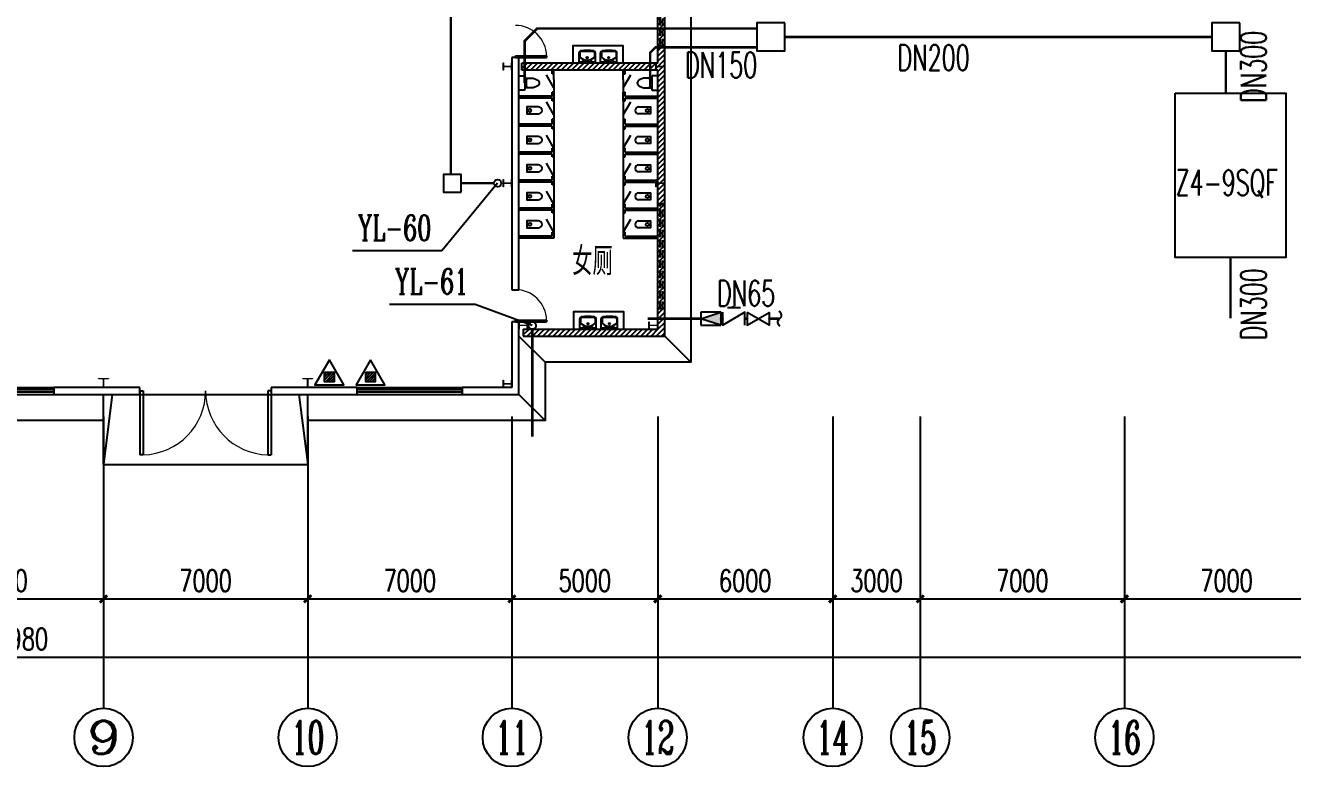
# Model space of a CAD drawing. Extents: x -4407041 to 173436, y -470270 to -29437.
# Drawn here: x -225208 to -181761, y -262444 to -237033 of the extents above; entities that cross this region are included whole.
import ezdxf
from ezdxf.enums import TextEntityAlignment as Align

# ---------------------------------------------------------------- set-up
doc = ezdxf.new("R2010")
doc.units = 0
doc.header["$LTSCALE"] = 1000
doc.header["$MEASUREMENT"] = 0
doc.linetypes.add('CENTER2', pattern=[1.125, 0.75, -0.125, 0.125, -0.125])
doc.linetypes.add('DASH', pattern=[0.35, 0.25, -0.1])
for name, color, linetype in [('AXIS', 3, 'Continuous'), ('AXIS_TEXT', 7, 'Continuous'), ('DIM_雨水', 3, 'Continuous'), ('EQUIP_消防', 7, 'Continuous'), ('EQUIP_给水', 7, 'Continuous'), ('LVTRY', 6, 'Continuous'), ('PIPE-污水', 2, 'DASH'), ('PIPE-给水', 3, 'Continuous'), ('PIPE-雨水', 4, 'CENTER2'), ('PUB_HATCH', 8, 'Continuous'), ('PUB_TEXT', 7, 'Continuous'), ('STAIR', 2, 'Continuous'), ('TEXT_污水', 7, 'Continuous'), ('TWT_TEXT', 7, 'Continuous'), ('VALVE_给水', 7, 'Continuous'), ('VPIPE-雨水', 4, 'Continuous'), ('WALL', 9, 'Continuous'), ('WINDOW', 4, 'Continuous'), ('ZDH', 7, 'Continuous'), ('洁具', 7, 'Continuous')]:
    doc.layers.add(name, color=color, linetype=linetype)
doc.layers.add('STXT_XG_THIN', color=2, linetype='Continuous', lineweight=0)
doc.styles.add('_TCH_AXIS', font='COMPLEX', dxfattribs={"bigfont": 'GBCBIG'})
doc.styles.add('_TCH_DIM', font='SIMPLEX', dxfattribs={"bigfont": 'GBCBIG'})
doc.styles.add('_TCH_DIM_T3', font='SIMPLEX', dxfattribs={"width": 0.705882, "bigfont": 'GBCBIG'})
doc.styles.add('_TWT_PIPEDN', font='SIMPLEX', dxfattribs={"width": 0.8, "height": 3.5, "bigfont": 'HZTXT'})
doc.styles.add('_TWT_SERIAL', font='COMPLEX', dxfattribs={"width": 0.8, "height": 3.5, "bigfont": 'HZTXT'})
doc.styles.add('COMPLEX', font='COMPLEX')
doc.styles.add('hztxt', font='SIMPLEX', dxfattribs={"width": 0.8, "height": 3.5, "bigfont": 'HZTXT'})
doc.dimstyles.new('_TCH_ARCH&&250', dxfattribs={"dimtxt": 743.75, "dimasz": 250, "dimexe": 625, "dimexo": 750, "dimgap": 250, "dimtad": 1, "dimdec": 0, "dimzin": 0, "dimdsep": 46, "dimtxsty": '_TCH_DIM_T3', "dimblk": 'ARCHTICK', "dimcen": 0.09, "dimclrt": 7, "dimazin": 2, "dimtfac": 1, "dimtdec": 0, "dimtix": 1, "dimtmove": 2, "dimatfit": 3, "dimfxl": 0, "dimtolj": 1, "dimtzin": 0, "dimarcsym": 0})
pattern_1 = [(45, (0, 89.76), (-88.388383, 88.388383), [])]

# ---------------------------------------------------------------- blocks, each defined once
blk = doc.blocks.new('_LV1')
for p, q in [((-280, 0), (280, 0)), ((-280, 0), (-280, -361)), ((280, 0), (280, -361)), ((-280, -29), (280, -29)), ((-251, -356), (-251, -214)), ((0, -29), (-90, -29)), ((-90, -29), (90, -29)), ((251, -356), (251, -215))]:
    blk.add_line(p, q)
for centre, radius in [((-139, -69), 15), ((1, -182), 24.9), ((0, -57), 8), ((139, -69), 15)]:
    blk.add_circle(centre, radius)
for centre, radius, start, end in [((-224, -361), 56, 180, 263.481), ((-223, -214), 28, 133.1543, 180), ((-223, -356), 28, 180, 263.4984), ((0, -452), 354, 46.7581, 133.1543), ((0, 1600), 2029, 263.481, 276.519), ((0, 1600), 1997, 263.4984, 276.5122), ((223, -356), 28, 276.5122, 0), ((224, -361), 56, 276.519, 0), ((223, -215), 28, 0, 46.7581)]:
    blk.add_arc(centre, radius, start, end)
blk = doc.blocks.new('_ArchTick')
at = {"color": 0, "linetype": 'ByBlock', "const_width": 0.4}
blk.add_lwpolyline([(-0.5, -0.5), (0.5, 0.5)], dxfattribs=at)
blk = doc.blocks.new('*D211')
at = {"layer": 'AXIS', "color": 0, "lineweight": -2}
for p, q in [((-229528, -251194), (-229528, -257319)), ((-222528, -251194), (-222528, -257319)), ((-229528, -256694), (-222528, -256694))]:
    blk.add_line(p, q, dxfattribs=at)
at = {"layer": 'Defpoints', "color": 0}
for p in [(-229528, -250444), (-222528, -250444), (-222528, -256694)]:
    blk.add_point(p, dxfattribs=at)
at = {"layer": 'AXIS', "color": 0, "lineweight": -2, "xscale": 250, "yscale": 250, "zscale": 250, "rotation": 180}
blk.add_blockref('_ArchTick', (-229528, -256694), dxfattribs=at)
at = {"layer": 'AXIS', "color": 0, "lineweight": -2, "xscale": 250, "yscale": 250, "zscale": 250}
blk.add_blockref('_ArchTick', (-222528, -256694), dxfattribs=at)
at = {"layer": 'AXIS', "color": 7, "insert": (-226028, -256072), "char_height": 743.8, "attachment_point": 5, "style": '_TCH_DIM_T3'}
blk.add_mtext('\\A1;7000', dxfattribs=at)
blk = doc.blocks.new('*D212')
at = {"layer": 'AXIS', "color": 0, "lineweight": -2}
for p, q in [((-222528, -251194), (-222528, -257319)), ((-215528, -251194), (-215528, -257319)), ((-222528, -256694), (-215528, -256694))]:
    blk.add_line(p, q, dxfattribs=at)
at = {"layer": 'Defpoints', "color": 0}
for p in [(-222528, -250444), (-215528, -250444), (-215528, -256694)]:
    blk.add_point(p, dxfattribs=at)
at = {"layer": 'AXIS', "color": 0, "lineweight": -2, "xscale": 250, "yscale": 250, "zscale": 250, "rotation": 180}
blk.add_blockref('_ArchTick', (-222528, -256694), dxfattribs=at)
at = {"layer": 'AXIS', "color": 0, "lineweight": -2, "xscale": 250, "yscale": 250, "zscale": 250}
blk.add_blockref('_ArchTick', (-215528, -256694), dxfattribs=at)
at = {"layer": 'AXIS', "color": 7, "insert": (-219028, -256072), "char_height": 743.8, "attachment_point": 5, "style": '_TCH_DIM_T3'}
blk.add_mtext('\\A1;7000', dxfattribs=at)
blk = doc.blocks.new('*D213')
at = {"layer": 'AXIS', "color": 0, "lineweight": -2}
for p, q in [((-215528, -251194), (-215528, -257319)), ((-208528, -251194), (-208528, -257319)), ((-215528, -256694), (-208528, -256694))]:
    blk.add_line(p, q, dxfattribs=at)
at = {"layer": 'Defpoints', "color": 0}
for p in [(-215528, -250444), (-208528, -250444), (-208528, -256694)]:
    blk.add_point(p, dxfattribs=at)
at = {"layer": 'AXIS', "color": 0, "lineweight": -2, "xscale": 250, "yscale": 250, "zscale": 250, "rotation": 180}
blk.add_blockref('_ArchTick', (-215528, -256694), dxfattribs=at)
at = {"layer": 'AXIS', "color": 0, "lineweight": -2, "xscale": 250, "yscale": 250, "zscale": 250}
blk.add_blockref('_ArchTick', (-208528, -256694), dxfattribs=at)
at = {"layer": 'AXIS', "color": 7, "insert": (-212028, -256072), "char_height": 743.8, "attachment_point": 5, "style": '_TCH_DIM_T3'}
blk.add_mtext('\\A1;7000', dxfattribs=at)
blk = doc.blocks.new('*D214')
at = {"layer": 'AXIS', "color": 0, "lineweight": -2}
for p, q in [((-208528, -251194), (-208528, -257319)), ((-203528, -251194), (-203528, -257319)), ((-208528, -256694), (-203528, -256694))]:
    blk.add_line(p, q, dxfattribs=at)
at = {"layer": 'Defpoints', "color": 0}
for p in [(-208528, -250444), (-203528, -250444), (-203528, -256694)]:
    blk.add_point(p, dxfattribs=at)
at = {"layer": 'AXIS', "color": 0, "lineweight": -2, "xscale": 250, "yscale": 250, "zscale": 250, "rotation": 180}
blk.add_blockref('_ArchTick', (-208528, -256694), dxfattribs=at)
at = {"layer": 'AXIS', "color": 0, "lineweight": -2, "xscale": 250, "yscale": 250, "zscale": 250}
blk.add_blockref('_ArchTick', (-203528, -256694), dxfattribs=at)
at = {"layer": 'AXIS', "color": 7, "insert": (-206028, -256072), "char_height": 743.8, "attachment_point": 5, "style": '_TCH_DIM_T3'}
blk.add_mtext('\\A1;5000', dxfattribs=at)
blk = doc.blocks.new('*D215')
at = {"layer": 'AXIS', "color": 0, "lineweight": -2}
for p, q in [((-203528, -251194), (-203528, -257319)), ((-197528, -251194), (-197528, -257319)), ((-203528, -256694), (-197528, -256694))]:
    blk.add_line(p, q, dxfattribs=at)
at = {"layer": 'Defpoints', "color": 0}
for p in [(-203528, -250444), (-197528, -250444), (-197528, -256694)]:
    blk.add_point(p, dxfattribs=at)
at = {"layer": 'AXIS', "color": 0, "lineweight": -2, "xscale": 250, "yscale": 250, "zscale": 250, "rotation": 180}
blk.add_blockref('_ArchTick', (-203528, -256694), dxfattribs=at)
at = {"layer": 'AXIS', "color": 0, "lineweight": -2, "xscale": 250, "yscale": 250, "zscale": 250}
blk.add_blockref('_ArchTick', (-197528, -256694), dxfattribs=at)
at = {"layer": 'AXIS', "color": 7, "insert": (-200528, -256072), "char_height": 743.8, "attachment_point": 5, "style": '_TCH_DIM_T3'}
blk.add_mtext('\\A1;6000', dxfattribs=at)
blk = doc.blocks.new('*D216')
at = {"layer": 'AXIS', "color": 0, "lineweight": -2}
for p, q in [((-197528, -251194), (-197528, -257319)), ((-194528, -251194), (-194528, -257319)), ((-197528, -256694), (-194528, -256694))]:
    blk.add_line(p, q, dxfattribs=at)
at = {"layer": 'Defpoints', "color": 0}
for p in [(-197528, -250444), (-194528, -250444), (-194528, -256694)]:
    blk.add_point(p, dxfattribs=at)
at = {"layer": 'AXIS', "color": 0, "lineweight": -2, "xscale": 250, "yscale": 250, "zscale": 250, "rotation": 180}
blk.add_blockref('_ArchTick', (-197528, -256694), dxfattribs=at)
at = {"layer": 'AXIS', "color": 0, "lineweight": -2, "xscale": 250, "yscale": 250, "zscale": 250}
blk.add_blockref('_ArchTick', (-194528, -256694), dxfattribs=at)
at = {"layer": 'AXIS', "color": 7, "insert": (-196028, -256072), "char_height": 743.8, "attachment_point": 5, "style": '_TCH_DIM_T3'}
blk.add_mtext('\\A1;3000', dxfattribs=at)
blk = doc.blocks.new('*D217')
at = {"layer": 'AXIS', "color": 0, "lineweight": -2}
for p, q in [((-194528, -251194), (-194528, -257319)), ((-187528, -251194), (-187528, -257319)), ((-194528, -256694), (-187528, -256694))]:
    blk.add_line(p, q, dxfattribs=at)
at = {"layer": 'Defpoints', "color": 0}
for p in [(-194528, -250444), (-187528, -250444), (-187528, -256694)]:
    blk.add_point(p, dxfattribs=at)
at = {"layer": 'AXIS', "color": 0, "lineweight": -2, "xscale": 250, "yscale": 250, "zscale": 250, "rotation": 180}
blk.add_blockref('_ArchTick', (-194528, -256694), dxfattribs=at)
at = {"layer": 'AXIS', "color": 0, "lineweight": -2, "xscale": 250, "yscale": 250, "zscale": 250}
blk.add_blockref('_ArchTick', (-187528, -256694), dxfattribs=at)
at = {"layer": 'AXIS', "color": 7, "insert": (-191028, -256072), "char_height": 743.8, "attachment_point": 5, "style": '_TCH_DIM_T3'}
blk.add_mtext('\\A1;7000', dxfattribs=at)
blk = doc.blocks.new('*D218')
at = {"layer": 'AXIS', "color": 0, "lineweight": -2}
for p, q in [((-187528, -251194), (-187528, -257319)), ((-180528, -251194), (-180528, -257319)), ((-187528, -256694), (-180528, -256694))]:
    blk.add_line(p, q, dxfattribs=at)
at = {"layer": 'Defpoints', "color": 0}
for p in [(-187528, -250444), (-180528, -250444), (-180528, -256694)]:
    blk.add_point(p, dxfattribs=at)
at = {"layer": 'AXIS', "color": 0, "lineweight": -2, "xscale": 250, "yscale": 250, "zscale": 250, "rotation": 180}
blk.add_blockref('_ArchTick', (-187528, -256694), dxfattribs=at)
at = {"layer": 'AXIS', "color": 0, "lineweight": -2, "xscale": 250, "yscale": 250, "zscale": 250}
blk.add_blockref('_ArchTick', (-180528, -256694), dxfattribs=at)
at = {"layer": 'AXIS', "color": 7, "insert": (-184028, -256072), "char_height": 743.8, "attachment_point": 5, "style": '_TCH_DIM_T3'}
blk.add_mtext('\\A1;7000', dxfattribs=at)
blk = doc.blocks.new('*D221')
at = {"layer": 'AXIS', "color": 0, "lineweight": -2}
for p, q in [((-278768, -251194), (-278768, -259319)), ((-172788, -251194), (-172788, -259319)), ((-278768, -258694), (-172788, -258694))]:
    blk.add_line(p, q, dxfattribs=at)
at = {"layer": 'Defpoints', "color": 0}
for p in [(-278768, -250444), (-172788, -250444), (-172788, -258694)]:
    blk.add_point(p, dxfattribs=at)
at = {"layer": 'AXIS', "color": 0, "lineweight": -2, "xscale": 250, "yscale": 250, "zscale": 250, "rotation": 180}
blk.add_blockref('_ArchTick', (-278768, -258694), dxfattribs=at)
at = {"layer": 'AXIS', "color": 0, "lineweight": -2, "xscale": 250, "yscale": 250, "zscale": 250}
blk.add_blockref('_ArchTick', (-172788, -258694), dxfattribs=at)
at = {"layer": 'AXIS', "color": 7, "insert": (-225778, -258072), "char_height": 743.8, "attachment_point": 5, "style": '_TCH_DIM_T3'}
blk.add_mtext('\\A1;105980', dxfattribs=at)
blk = doc.blocks.new('$TCHSYS$WIN2D')
for p, q in [((-0.5, 0.5), (0.5, 0.5)), ((-0.5, 0.5), (-0.5, -0.5)), ((0.5, 0.5), (0.5, -0.5)), ((0.5, 0.167), (-0.5, 0.167)), ((0.5, -0.167), (-0.5, -0.167)), ((-0.5, -0.5), (0.5, -0.5))]:
    blk.add_line(p, q)
blk = doc.blocks.new('$DorLib2D$00000002')
for p, q in [((-0.5, 0), (-0.5, 0.4875)), ((-0.475, 0.4875), (-0.5, 0.4875)), ((-0.475, 0), (-0.475, 0.4875)), ((0.475, 0), (0.475, 0.4875)), ((0.475, 0.4875), (0.5, 0.4875)), ((0.5, 0), (0.5, 0.4875)), ((-0.5, 0), (-0.475, 0)), ((0.5, 0), (0.475, 0))]:
    blk.add_line(p, q)
at = {"lineweight": 13}
for centre, start, end in [((-0.4875, 0), 0, 88.53072), ((0.4875, 0), 91.46928, 180)]:
    blk.add_arc(centre, 0.4875, start, end, dxfattribs=at)
blk = doc.blocks.new('_AXISO')
blk.add_circle((0, 0), 0.5)
at = {"layer": 'AXIS_TEXT', "style": 'COMPLEX', "width": 1.041667}
blk.add_attdef('A', text='', height=0.56, dxfattribs=at).set_placement((-0.25, -0.28), (0.25, -0.28), align=Align.FIT)
blk = doc.blocks.new('$DorLib2D$00000001')
for p, q in [((0.45, 0.975), (0.5, 0.975)), ((0.45, 0), (0.45, 0.975)), ((0.5, 0), (0.5, 0.975)), ((0.5, 0), (0.45, 0))]:
    blk.add_line(p, q)
at = {"lineweight": 13}
blk.add_arc((0.475, 0), 0.975, 91.4693, 180, dxfattribs=at)
blk = doc.blocks.new('$plan$00002826')
at = {"layer": '洁具', "color": 7}
blk.add_line((-260, -140), (-260, 140), dxfattribs=at)
at = {"layer": '洁具'}
blk.add_line((-200, 170), (-200, -170), dxfattribs=at)
blk.add_lwpolyline([(-650, 92, 0.537872), (-650, -92, 0.149947), (-430, -170), (-200, -170), (-200, -220, 0.414214), (-170, -250), (-30, -250, 0.414214), (0, -220), (0, 220, 0.414214), (-30, 250), (-170, 250, 0.414214), (-200, 220), (-200, 170), (-430, 170, 0.149947)], format="xyb", close=True, dxfattribs=at)
at = {"layer": '洁具', "color": 7}
for centre, start, end in [((-413, -227), 67.4505, 91.4725), ((-413, 227), 268.6339, 292.5495)]:
    blk.add_arc(centre, 398, start, end, dxfattribs=at)
blk = doc.blocks.new('$VALVE$00000295')
blk.add_lwpolyline([(-125, 72), (-125, -72), (125, 72), (125, -72), (-125, 72)])
for p in [(-125, 0), (125, 0)]:
    blk.add_point(p)
blk = doc.blocks.new('$VALVE$00000315')
blk.add_line((-75, 125), (75, 125))
blk.add_lwpolyline([(-125, -75), (-125, 75), (125, -75), (125, 75)])
for p in [(-125, 0), (125, 0)]:
    blk.add_point(p)
blk.add_solid([(0, 125), (0, 150), (75, 125)])
blk = doc.blocks.new('$VALVE$00000752')
for p, q in [((-112.5, 75), (112.5, 75)), ((112.5, 75), (112.5, -75)), ((112.5, -75), (-112.5, -75))]:
    blk.add_line(p, q)
blk.add_lwpolyline([(-112.5, -75), (112.5, 0), (-112.5, 75)], close=True)
for p in [(-112.5, 0), (112.5, 0)]:
    blk.add_point(p)
blk.add_solid([(-112.5, 75), (112.5, 0), (-112.5, -75)])
blk = doc.blocks.new('$TwtSys$00000132')
at = {"elevation": 0}
blk.add_lwpolyline([(7, -101, -0.575183), (0, 0, 0.604745), (-11, 101, 16.924828)], format="xyb", dxfattribs=at)
blk = doc.blocks.new('$ATTACHMENT$00000214')
h = blk.add_hatch()
h.set_pattern_fill('ANSI31', color=256, scale=200, style=0)
h.set_pattern_definition([(45, (-38543.802, -6842.639), (-17.67767, 17.67767), [])])
h.paths.add_polyline_path([(-65, 2), (65, 2), (65, -128), (-65, -128)])
for points in [[(0, 172), (-198, -172), (198, -172)], [(-65, 2), (65, 2), (65, -128), (-65, -128)]]:
    blk.add_lwpolyline(points, close=True)

msp = doc.modelspace()

# ---------------------------------------------------------------- hatches: boundary and pattern name
at = {"layer": 'PIPE-污水'}
for points in [[(-207657.8, -237140.2), (-207688.7, -237109.2), (-207675.9, -237096.4)], [(-207657.8, -237140.2), (-207657.8, -237096.4), (-207675.9, -237096.4)], [(-208088.2, -237570.5), (-208119.1, -237539.6), (-208131.9, -237552.4)], [(-208088.2, -237570.5), (-208131.9, -237570.5), (-208131.9, -237552.4)], [(-203788.6, -237971), (-203819.5, -237940.1), (-203832.3, -237952.9)], [(-203788.6, -237971), (-203832.3, -237971), (-203832.3, -237952.9)], [(-203602, -237784.4), (-203632.9, -237753.5), (-203620.1, -237740.7)], [(-203602, -237784.4), (-203602, -237740.7), (-203620.1, -237740.7)]]:
    msp.add_hatch(color=256, dxfattribs=at).paths.add_polyline_path(points)
at = {"layer": 'PUB_HATCH'}
h = msp.add_hatch(dxfattribs=at)
h.set_pattern_fill('普通砖', color=256, scale=50, style=0)
h.set_pattern_definition(pattern_1)
h.paths.add_polyline_path([(-203448.2, -238444.2), (-203288.2, -238444.2), (-203288.2, -233684.2), (-203368.2, -233524.2), (-203528.2, -233444.2), (-203528.2, -238324.2)])
h = msp.add_hatch(dxfattribs=at)
h.set_pattern_fill('普通砖', color=256, scale=50, style=0)
h.set_pattern_definition(pattern_1)
h.paths.add_polyline_path([(-203448.2, -238444.2), (-203528.2, -238324.2), (-208183.9, -238324.2), (-208183.9, -238564.2), (-203528.2, -238564.2)])
h = msp.add_hatch(dxfattribs=at)
h.set_pattern_fill('普通砖', color=256, scale=50, style=0)
h.set_pattern_definition(pattern_1)
h.paths.add_polyline_path([(-203528.2, -247444.2), (-203288.2, -247684.2), (-203288.2, -238444.2), (-203448.2, -238444.2), (-203528.2, -238564.2)])
h = msp.add_hatch(dxfattribs=at)
h.set_pattern_fill('普通砖', color=256, scale=50, style=0)
h.set_pattern_definition(pattern_1)
h.paths.add_polyline_path([(-208137.5, -247684.2), (-203288.2, -247684.2), (-203528.2, -247444.2), (-208137.5, -247444.2)])

# ---------------------------------------------------------------- linework, layer by layer
at = {"color": 2}
for p, q in [((-207388.2, -248584.2), (-208288.2, -247684.2)), ((-202388.2, -248584.2), (-203288.2, -247684.2)), ((-207388.2, -250584.2), (-208288.2, -249684.2))]:
    msp.add_line(p, q, dxfattribs=at)
for points in [[(-179388.2, -200444.2), (-179388.2, -201584.2), (-186388.2, -201584.2), (-186388.2, -229584.2), (-196388.2, -229584.2), (-196388.2, -234584.2), (-202388.2, -234584.2), (-202388.2, -248584.2), (-207388.2, -248584.2), (-207388.2, -250584.2), (-215528.2, -250584.2)], [(-222528.2, -250584.2), (-243528.2, -250584.2)]]:
    msp.add_lwpolyline(points, dxfattribs=at)
for points in [[(-199171.5, -236952.3), (-200128.9, -236952.3), (-200128.9, -237909.8), (-199171.5, -237909.8)], [(-183574.4, -236952.3), (-184531.8, -236952.3), (-184531.8, -237909.8), (-183574.4, -237909.8)], [(-185793, -239363.5), (-181993.5, -239363.5), (-181993.5, -244987.5), (-185793, -244987.5)], [(-210262.4, -242747.6), (-210262.4, -242140.6), (-210869.4, -242140.6), (-210869.4, -242747.6)]]:
    msp.add_lwpolyline(points, close=True)
for points in [[(-206426.2, -238324.2), (-206426.2, -237724.2), (-204726.2, -237724.2), (-204726.2, -238324.2)], [(-206402.2, -247444.2), (-206402.2, -246844.2), (-204702.2, -246844.2), (-204702.2, -247444.2)]]:
    msp.add_lwpolyline(points)
at = {"layer": 'AXIS'}
for p, q in [((-222528.2, -250444.2), (-222528.2, -260444.2)), ((-215528.2, -250444.2), (-215528.2, -260444.2)), ((-208528.2, -250444.2), (-208528.2, -260444.2)), ((-203528.2, -250444.2), (-203528.2, -260444.2)), ((-197528.2, -250444.2), (-197528.2, -260444.2)), ((-194528.2, -250444.2), (-194528.2, -260444.2)), ((-187528.2, -250444.2), (-187528.2, -260444.2))]:
    msp.add_line(p, q, dxfattribs=at)
at = {"layer": 'DIM_雨水'}
for p, q in [((-209016.5, -242444.1), (-210926.5, -244762)), ((-210926.5, -244762), (-213987.9, -244762)), ((-209785, -246599), (-212720.2, -246599)), ((-207827.5, -247326), (-209785, -246599))]:
    msp.add_line(p, q, dxfattribs=at)
at = {"layer": 'PIPE-污水', "ltscale": 2.5, "const_width": 87.5}
for points in [[(-208088.2, -237570.5), (-207657.8, -237140.2)], [(-207657.8, -237140.2), (-200128.9, -237140.2)], [(-208088.2, -239010), (-208088.2, -237570.5)], [(-199171.5, -237431.1), (-184531.8, -237431.1)], [(-203788.6, -237971), (-203602, -237784.4)], [(-203788.6, -239010), (-203788.6, -237971)], [(-203602, -237784.4), (-200130.2, -237784.4)], [(-184053.1, -237909.8), (-184053.1, -239363.5)], [(-183893.2, -244987.5), (-183893.2, -247073.5)]]:
    msp.add_lwpolyline(points, dxfattribs=at)
at = {"layer": 'PIPE-给水', "ltscale": 2.5, "const_width": 87.5}
for points in [[(-203876, -247090), (-202045, -247090)], [(-201370, -247090), (-201290.5, -247090)], [(-200540.5, -247090), (-200462.6, -247090)], [(-199711.4, -247090), (-199348, -247090)]]:
    msp.add_lwpolyline(points, dxfattribs=at)
at = {"layer": 'PIPE-雨水', "ltscale": 2.5, "const_width": 87.5}
for points in [[(-210619, -235747.6), (-210619, -242140.6)], [(-209141.5, -242444.1), (-210262.4, -242444.1)], [(-207827.5, -247451), (-207827.5, -251134.5)]]:
    msp.add_lwpolyline(points, dxfattribs=at)
at = {"layer": 'STAIR'}
for p, q in [((-222528.2, -252084.2), (-222528.2, -249684.2)), ((-222528.2, -249684.2), (-215528.2, -249684.2)), ((-222228.2, -249684.2), (-222528.2, -252084.2)), ((-215828.2, -249684.2), (-215528.2, -252084.2)), ((-215528.2, -252084.2), (-215528.2, -249684.2)), ((-222528.2, -252084.2), (-215528.2, -252084.2))]:
    msp.add_line(p, q, dxfattribs=at)
at = {"layer": 'STXT_XG_THIN', "color": 2}
for points in [[(-208828.2, -238569.1), (-208828.2, -238319.1), (-208818, -238319.1), (-208818, -238441.2), (-208538.4, -238441.2), (-208538.4, -238319.1), (-208528.2, -238319.1), (-208528.2, -238569.1), (-208538.4, -238569.1), (-208538.4, -238447), (-208818, -238447), (-208818, -238569.1), (-208828.2, -238569.1)], [(-203588.2, -238569.1), (-203588.2, -238319.1), (-203578, -238319.1), (-203578, -238441.2), (-203298.4, -238441.2), (-203298.4, -238319.1), (-203288.2, -238319.1), (-203288.2, -238569.1), (-203298.4, -238569.1), (-203298.4, -238447), (-203578, -238447), (-203578, -238569.1), (-203588.2, -238569.1)], [(-208828.2, -242569.1), (-208828.2, -242319.1), (-208818, -242319.1), (-208818, -242441.2), (-208538.4, -242441.2), (-208538.4, -242319.1), (-208528.2, -242319.1), (-208528.2, -242569.1), (-208538.4, -242569.1), (-208538.4, -242447), (-208818, -242447), (-208818, -242569.1), (-208828.2, -242569.1)], [(-203588.2, -242569.1), (-203588.2, -242319.1), (-203578, -242319.1), (-203578, -242441.2), (-203298.4, -242441.2), (-203298.4, -242319.1), (-203288.2, -242319.1), (-203288.2, -242569.1), (-203298.4, -242569.1), (-203298.4, -242447), (-203578, -242447), (-203578, -242569.1), (-203588.2, -242569.1)], [(-208288.2, -247444.2), (-208288.2, -247194.2), (-208278, -247194.2), (-208278, -247316.3), (-207998.4, -247316.3), (-207998.4, -247194.2), (-207988.2, -247194.2), (-207988.2, -247444.2), (-207998.4, -247444.2), (-207998.4, -247322.1), (-208278, -247322.1), (-208278, -247444.2), (-208288.2, -247444.2)], [(-203828.2, -247444.2), (-203828.2, -247194.2), (-203818, -247194.2), (-203818, -247316.3), (-203538.4, -247316.3), (-203538.4, -247194.2), (-203528.2, -247194.2), (-203528.2, -247444.2), (-203538.4, -247444.2), (-203538.4, -247322.1), (-203818, -247322.1), (-203818, -247444.2), (-203828.2, -247444.2)], [(-222698.2, -249144.2), (-222358.2, -249144.2), (-222358.2, -249154.4), (-222525.3, -249154.4), (-222525.3, -249434), (-222358.2, -249434), (-222358.2, -249444.2), (-222698.2, -249444.2), (-222698.2, -249434), (-222531.1, -249434), (-222531.1, -249154.4), (-222698.2, -249154.4), (-222698.2, -249144.2)], [(-215698.2, -249144.2), (-215358.2, -249144.2), (-215358.2, -249154.4), (-215525.3, -249154.4), (-215525.3, -249434), (-215358.2, -249434), (-215358.2, -249444.2), (-215698.2, -249444.2), (-215698.2, -249434), (-215531.1, -249434), (-215531.1, -249154.4), (-215698.2, -249154.4), (-215698.2, -249144.2)], [(-208828.2, -249444.2), (-208828.2, -249194.2), (-208818, -249194.2), (-208818, -249316.3), (-208538.4, -249316.3), (-208538.4, -249194.2), (-208528.2, -249194.2), (-208528.2, -249444.2), (-208538.4, -249444.2), (-208538.4, -249322.1), (-208818, -249322.1), (-208818, -249444.2), (-208828.2, -249444.2)]]:
    msp.add_lwpolyline(points, dxfattribs=at)
at = {"layer": 'VPIPE-雨水'}
for centre in [(-209016.5, -242444.1), (-207827.5, -247326)]:
    msp.add_circle(centre, 125, dxfattribs=at)
at = {"layer": 'WALL', "color": 5}
for p, q in [((-203528.2, -238324.2), (-203528.2, -233444.2)), ((-203288.2, -238444.2), (-203288.2, -233684.2)), ((-208288.2, -238133.4), (-208528.2, -238133.4)), ((-208528.2, -238133.4), (-208528.2, -246094)), ((-208288.2, -246094), (-208288.2, -238133.4)), ((-203528.2, -238324.2), (-208183.9, -238324.2)), ((-208183.9, -238564.2), (-208183.9, -238324.2)), ((-203288.2, -247684.2), (-203288.2, -238444.2)), ((-203528.2, -238564.2), (-208183.9, -238564.2)), ((-203528.2, -247444.2), (-203528.2, -238564.2)), ((-208528.2, -246094), (-208288.2, -246094)), ((-208288.2, -247194), (-208528.2, -247194)), ((-208528.2, -247194), (-208528.2, -249444.2)), ((-208288.2, -249684.2), (-208288.2, -247194)), ((-208137.5, -247444.2), (-203528.2, -247444.2)), ((-208137.5, -247444.2), (-208137.5, -247684.2)), ((-208137.5, -247684.2), (-203288.2, -247684.2)), ((-221278.2, -249444.2), (-224228.2, -249444.2)), ((-224228.2, -249444.2), (-224228.2, -249684.2)), ((-224228.2, -249684.2), (-221278.2, -249684.2)), ((-221278.2, -249684.2), (-221278.2, -249444.2)), ((-213828.2, -249444.2), (-216778.2, -249444.2)), ((-216778.2, -249444.2), (-216778.2, -249684.2)), ((-216778.2, -249684.2), (-213828.2, -249684.2)), ((-213828.2, -249684.2), (-213828.2, -249444.2)), ((-208528.2, -249444.2), (-210228.2, -249444.2)), ((-210228.2, -249444.2), (-210228.2, -249684.2)), ((-210228.2, -249684.2), (-208288.2, -249684.2))]:
    msp.add_line(p, q, dxfattribs=at)
at = {"layer": 'WINDOW', "linetype": 'DASH'}
for p, q in [((-203448.2, -237744.2, 900), (-203448.2, -234144.2, 900)), ((-203368.2, -237744.2, 900), (-203368.2, -234144.2, 900)), ((-203528.2, -237744.2, 900), (-203288.2, -237744.2, 900)), ((-203528.2, -243144.2, 900), (-203288.2, -243144.2, 900)), ((-203448.2, -246744.2, 900), (-203448.2, -243144.2, 900)), ((-203368.2, -246744.2, 900), (-203368.2, -243144.2, 900)), ((-203528.2, -246744.2, 900), (-203288.2, -246744.2, 900))]:
    msp.add_line(p, q, dxfattribs=at)
at = {"layer": 'WINDOW'}
for p, q in [((-207088.2, -239174.2), (-207340.8, -238730.6)), ((-207148.2, -238694.2), (-207148.2, -238564.2)), ((-207088.2, -238694.2), (-207148.2, -238694.2)), ((-207088.2, -238894.2), (-207088.2, -238564.2)), ((-207088.2, -238894.2), (-207088.2, -244324.2)), ((-204708.2, -238894.2), (-204708.2, -238564.2)), ((-204708.2, -238694.2), (-204648.2, -238694.2)), ((-204708.2, -239174.2), (-204455.5, -238730.6)), ((-204708.2, -238894.2), (-204708.2, -244324.2)), ((-204648.2, -238694.2), (-204648.2, -238564.2)), ((-207148.2, -239464.2), (-207148.2, -239324.2)), ((-207088.2, -239324.2), (-207148.2, -239324.2)), ((-207088.2, -239624.2), (-207088.2, -239324.2)), ((-204708.2, -239324.2), (-204648.2, -239324.2)), ((-204708.2, -239624.2), (-204708.2, -239324.2)), ((-204648.2, -239464.2), (-204648.2, -239324.2)), ((-207148.2, -239464.2), (-208268.2, -239464.2)), ((-207148.2, -239524.2), (-208268.2, -239524.2)), ((-207088.2, -240104.2), (-207340.8, -239660.6)), ((-207148.2, -239624.2), (-207148.2, -239524.2)), ((-207088.2, -239624.2), (-207148.2, -239624.2)), ((-204708.2, -239624.2), (-204648.2, -239624.2)), ((-204708.2, -240104.2), (-204455.5, -239660.6)), ((-204648.2, -239464.2), (-203528.2, -239464.2)), ((-204648.2, -239524.2), (-203528.2, -239524.2)), ((-204648.2, -239624.2), (-204648.2, -239524.2)), ((-207148.2, -240424.2), (-207148.2, -240254.2)), ((-207088.2, -240254.2), (-207148.2, -240254.2)), ((-204708.2, -240254.2), (-204648.2, -240254.2)), ((-204648.2, -240424.2), (-204648.2, -240254.2)), ((-207148.2, -240424.2), (-208268.2, -240424.2)), ((-207148.2, -240484.2), (-208268.2, -240484.2)), ((-207148.2, -240584.2), (-207148.2, -240484.2)), ((-207088.2, -240584.2), (-207148.2, -240584.2)), ((-204708.2, -240584.2), (-204648.2, -240584.2)), ((-204648.2, -240424.2), (-203528.2, -240424.2)), ((-204648.2, -240484.2), (-203528.2, -240484.2)), ((-204648.2, -240584.2), (-204648.2, -240484.2)), ((-207088.2, -241244.2), (-207340.8, -240800.6)), ((-204708.2, -241244.2), (-204455.5, -240800.6)), ((-207148.2, -241384.2), (-208268.2, -241384.2)), ((-207148.2, -241384.2), (-208268.2, -241384.2)), ((-207148.2, -241444.2), (-208268.2, -241444.2)), ((-207148.2, -241444.2), (-208268.2, -241444.2)), ((-207148.2, -241384.2), (-207148.2, -241244.2)), ((-207088.2, -241244.2), (-207148.2, -241244.2)), ((-207148.2, -241544.2), (-207148.2, -241444.2)), ((-207088.2, -241544.2), (-207148.2, -241544.2)), ((-204708.2, -241244.2), (-204648.2, -241244.2)), ((-204708.2, -241544.2), (-204648.2, -241544.2)), ((-204648.2, -241384.2), (-204648.2, -241244.2)), ((-204648.2, -241384.2), (-203528.2, -241384.2)), ((-204648.2, -241384.2), (-203528.2, -241384.2)), ((-204648.2, -241444.2), (-203528.2, -241444.2)), ((-204648.2, -241444.2), (-203528.2, -241444.2)), ((-204648.2, -241544.2), (-204648.2, -241444.2)), ((-207088.2, -242204.2), (-207340.8, -241760.6)), ((-204708.2, -242204.2), (-204455.5, -241760.6)), ((-207148.2, -242344.2), (-208268.2, -242344.2)), ((-207148.2, -242344.2), (-208268.2, -242344.2)), ((-207148.2, -242344.2), (-208268.2, -242344.2)), ((-207088.2, -242404.2), (-208268.2, -242404.2)), ((-207148.2, -242404.2), (-208268.2, -242404.2)), ((-207148.2, -242404.2), (-208268.2, -242404.2)), ((-207148.2, -242344.2), (-207148.2, -242204.2)), ((-207088.2, -242204.2), (-207148.2, -242204.2)), ((-207148.2, -242504.2), (-207148.2, -242404.2)), ((-204708.2, -242204.2), (-204648.2, -242204.2)), ((-204708.2, -242404.2), (-203528.2, -242404.2)), ((-204648.2, -242344.2), (-204648.2, -242204.2)), ((-204648.2, -242344.2), (-203528.2, -242344.2)), ((-204648.2, -242344.2), (-203528.2, -242344.2)), ((-204648.2, -242344.2), (-203528.2, -242344.2)), ((-204648.2, -242404.2), (-203528.2, -242404.2)), ((-204648.2, -242404.2), (-203528.2, -242404.2)), ((-204648.2, -242504.2), (-204648.2, -242404.2)), ((-207088.2, -243164.2), (-207340.8, -242720.6)), ((-207088.2, -242504.2), (-207148.2, -242504.2)), ((-204708.2, -242504.2), (-204648.2, -242504.2)), ((-204708.2, -243164.2), (-204455.5, -242720.6)), ((-207148.2, -243304.2), (-207148.2, -243164.2)), ((-207088.2, -243164.2), (-207148.2, -243164.2)), ((-204708.2, -243164.2), (-204648.2, -243164.2)), ((-204648.2, -243304.2), (-204648.2, -243164.2)), ((-207148.2, -243304.2), (-208268.2, -243304.2)), ((-207148.2, -243304.2), (-208268.2, -243304.2)), ((-207148.2, -243304.2), (-208268.2, -243304.2)), ((-207088.2, -243364.2), (-208268.2, -243364.2)), ((-207148.2, -243364.2), (-208268.2, -243364.2)), ((-207148.2, -243364.2), (-208268.2, -243364.2)), ((-207088.2, -244124.2), (-207340.8, -243680.6)), ((-207148.2, -243464.2), (-207148.2, -243364.2)), ((-207088.2, -243464.2), (-207148.2, -243464.2)), ((-204708.2, -243364.2), (-203528.2, -243364.2)), ((-204708.2, -243464.2), (-204648.2, -243464.2)), ((-204708.2, -244124.2), (-204455.5, -243680.6)), ((-204648.2, -243304.2), (-203528.2, -243304.2)), ((-204648.2, -243304.2), (-203528.2, -243304.2)), ((-204648.2, -243304.2), (-203528.2, -243304.2)), ((-204648.2, -243364.2), (-203528.2, -243364.2)), ((-204648.2, -243364.2), (-203528.2, -243364.2)), ((-204648.2, -243464.2), (-204648.2, -243364.2)), ((-207148.2, -244264.2), (-207148.2, -244124.2)), ((-207088.2, -244124.2), (-207148.2, -244124.2)), ((-204708.2, -244124.2), (-204648.2, -244124.2)), ((-204648.2, -244264.2), (-204648.2, -244124.2)), ((-207148.2, -244264.2), (-208268.2, -244264.2)), ((-207088.2, -244324.2), (-208268.2, -244324.2)), ((-204708.2, -244324.2), (-203528.2, -244324.2)), ((-204648.2, -244264.2), (-203528.2, -244264.2))]:
    msp.add_line(p, q, dxfattribs=at)
at = {"layer": 'ZDH'}
for points in [[(-207614.4, -239831.2), (-208015.9, -239831.2), (-208015.9, -240069.7), (-207614.4, -240069.7)], [(-204181.9, -239831.2), (-203780.4, -239831.2), (-203780.4, -240069.7), (-204181.9, -240069.7)], [(-207614.4, -240845.9), (-208015.9, -240845.9), (-208015.9, -241084.4), (-207614.4, -241084.4)], [(-204181.9, -240845.9), (-203780.4, -240845.9), (-203780.4, -241084.4), (-204181.9, -241084.4)], [(-207614.4, -241815.9), (-208015.9, -241815.9), (-208015.9, -242054.4), (-207614.4, -242054.4)], [(-204181.9, -241815.9), (-203780.4, -241815.9), (-203780.4, -242054.4), (-204181.9, -242054.4)], [(-207614.4, -242775.9), (-208015.9, -242775.9), (-208015.9, -243014.4), (-207614.4, -243014.4)], [(-204181.9, -242775.9), (-203780.4, -242775.9), (-203780.4, -243014.4), (-204181.9, -243014.4)], [(-207614.4, -243735.9), (-208015.9, -243735.9), (-208015.9, -243974.4), (-207614.4, -243974.4)], [(-204181.9, -243735.9), (-203780.4, -243735.9), (-203780.4, -243974.4), (-204181.9, -243974.4)]]:
    msp.add_lwpolyline(points, dxfattribs=at)
for centre in [(-207913.2, -239950.7), (-207913.2, -239950.7), (-203883.1, -239950.7), (-203883.1, -239950.7), (-207913.2, -240965.4), (-207913.2, -240965.4), (-203883.1, -240965.4), (-203883.1, -240965.4), (-207913.2, -241935.4), (-207913.2, -241935.4), (-203883.1, -241935.4), (-203883.1, -241935.4), (-207913.2, -242895.4), (-207913.2, -242895.4), (-203883.1, -242895.4), (-203883.1, -242895.4), (-207913.2, -243855.4), (-207913.2, -243855.4), (-203883.1, -243855.4), (-203883.1, -243855.4)]:
    msp.add_circle(centre, 54.3, dxfattribs=at)
for centre, start, end in [((-207614.4, -239950.4), 270, 90), ((-207614.4, -239950.4), 270, 90), ((-204181.9, -239950.4), 90, 270), ((-204181.9, -239950.4), 90, 270), ((-207614.4, -240965.1), 270, 90), ((-207614.4, -240965.1), 270, 90), ((-204181.9, -240965.1), 90, 270), ((-204181.9, -240965.1), 90, 270), ((-207614.4, -241935.1), 270, 90), ((-207614.4, -241935.1), 270, 90), ((-204181.9, -241935.1), 90, 270), ((-204181.9, -241935.1), 90, 270), ((-207614.4, -242895.1), 270, 90), ((-207614.4, -242895.1), 270, 90), ((-204181.9, -242895.1), 90, 270), ((-204181.9, -242895.1), 90, 270), ((-207614.4, -243855.1), 270, 90), ((-207614.4, -243855.1), 270, 90), ((-204181.9, -243855.1), 90, 270), ((-204181.9, -243855.1), 90, 270)]:
    msp.add_arc(centre, 119.3, start, end, dxfattribs=at)

# ---------------------------------------------------------------- block references
at = {"yscale": -1, "rotation": 180}
msp.add_blockref('$plan$00002826', (-208288.2, -239010), dxfattribs=at)
msp.add_blockref('$plan$00002826', (-203528.2, -239010))
at = {"layer": 'AXIS'}
ref = msp.add_blockref('_AXISO', (-222528.2, -261444.2), dxfattribs=dict(at, xscale=2000, yscale=2000, zscale=2000))
ref.add_attrib('A', '9', dxfattribs={"layer": 'AXIS_TEXT', "height": 1131.4, "style": '_TCH_AXIS', "width": 1.5}).set_placement((-223093.8, -262009.9), (-221962.5, -262009.9), align=Align.FIT)
ref = msp.add_blockref('_AXISO', (-215528.2, -261444.2), dxfattribs=dict(at, xscale=2000, yscale=2000, zscale=2000))
ref.add_attrib('A', '10', dxfattribs={"layer": 'AXIS_TEXT', "height": 1131.37, "style": '_TCH_AXIS', "width": 0.724138}).set_placement((-216093.8, -262009.9), (-214962.5, -262009.9), align=Align.FIT)
ref = msp.add_blockref('_AXISO', (-208528.2, -261444.2), dxfattribs=dict(at, xscale=2000, yscale=2000, zscale=2000))
ref.add_attrib('A', '11', dxfattribs={"layer": 'AXIS_TEXT', "height": 1131.37, "style": '_TCH_AXIS', "width": 0.875}).set_placement((-209093.8, -262009.9), (-207962.5, -262009.9), align=Align.FIT)
ref = msp.add_blockref('_AXISO', (-203528.2, -261444.2), dxfattribs=dict(at, xscale=2000, yscale=2000, zscale=2000))
ref.add_attrib('A', '12', dxfattribs={"layer": 'AXIS_TEXT', "height": 1131.37, "style": '_TCH_AXIS', "width": 0.724138}).set_placement((-204093.8, -262009.9), (-202962.5, -262009.9), align=Align.FIT)
ref = msp.add_blockref('_AXISO', (-197528.2, -261444.2), dxfattribs=dict(at, xscale=2000, yscale=2000, zscale=2000))
ref.add_attrib('A', '14', dxfattribs={"layer": 'AXIS_TEXT', "height": 1131.37, "style": '_TCH_AXIS', "width": 0.677419}).set_placement((-198093.8, -262009.9), (-196962.5, -262009.9), align=Align.FIT)
ref = msp.add_blockref('_AXISO', (-194528.2, -261444.2), dxfattribs=dict(at, xscale=2000, yscale=2000, zscale=2000))
ref.add_attrib('A', '15', dxfattribs={"layer": 'AXIS_TEXT', "height": 1131.37, "style": '_TCH_AXIS', "width": 0.724138}).set_placement((-195093.8, -262009.9), (-193962.5, -262009.9), align=Align.FIT)
ref = msp.add_blockref('_AXISO', (-187528.2, -261444.2), dxfattribs=dict(at, xscale=2000, yscale=2000, zscale=2000))
ref.add_attrib('A', '16', dxfattribs={"layer": 'AXIS_TEXT', "height": 1131.37, "style": '_TCH_AXIS', "width": 0.724138}).set_placement((-188093.8, -262009.9), (-186962.5, -262009.9), align=Align.FIT)
at = {"layer": 'EQUIP_消防', "xscale": 2.5, "yscale": 2.5, "zscale": 2.5}
for p in [(-214785, -248927.5), (-213374, -248927.5)]:
    msp.add_blockref('$ATTACHMENT$00000214', p, dxfattribs=at)
at = {"layer": 'EQUIP_给水', "xscale": 2.5, "yscale": 2.5, "zscale": 2.5}
msp.add_blockref('$TwtSys$00000132', (-199348, -247090), dxfattribs=at)
at = {"layer": 'LVTRY', "rotation": 180}
for p in [(-205946.2, -238324.2), (-205206.2, -238324.2), (-205922.2, -247444.2), (-205182.2, -247444.2)]:
    msp.add_blockref('_LV1', p, dxfattribs=at)
at = {"layer": 'VALVE_给水', "yscale": 3, "zscale": 3}
for name, p, xscale in [('$VALVE$00000315', (-200915.5, -247090), -3), ('$VALVE$00000752', (-201707.5, -247090), -3), ('$VALVE$00000295', (-200087, -247090), 3)]:
    msp.add_blockref(name, p, dxfattribs=dict(at, xscale=xscale))
at = {"layer": 'WINDOW', "xscale": -1100, "yscale": -1100, "zscale": -1100, "rotation": 90}
for p in [(-208408.2, -237583.4), (-208408.2, -246644)]:
    msp.add_blockref('$DorLib2D$00000001', p, dxfattribs=at)
at = {"layer": 'WINDOW'}
for name, p, xscale, yscale, zscale in [('$TCHSYS$WIN2D', (-226028.2, -249564.2), 3600, 240, 3600), ('$DorLib2D$00000002', (-219028.2, -249564.2), -4500, -4500, -4500), ('$TCHSYS$WIN2D', (-212028.2, -249564.2), 3600, -240, 3600)]:
    msp.add_blockref(name, p, dxfattribs=dict(at, xscale=xscale, yscale=yscale, zscale=zscale))

# ---------------------------------------------------------------- texts
at = {"layer": 'DIM_雨水', "color": 7, "style": '_TWT_SERIAL', "width": 0.64}
for s, p in [('YL-60', (-213812.9, -244412)), ('YL-61', (-212545.2, -246249))]:
    msp.add_text(s, height=875, dxfattribs=at).set_placement(p)
at = {"layer": 'PUB_TEXT', "style": '_TCH_DIM'}
msp.add_text('女厕', height=964.54, dxfattribs=at).set_placement((-206459.2, -245603.5))
at = {"layer": 'TEXT_污水', "style": '_TWT_PIPEDN', "width": 0.64}
for p in [(-182666.5, -239693.3), (-182666.5, -247832.8)]:
    msp.add_text('DN300', height=875, rotation=90, dxfattribs=at).set_placement(p)
for s, p in [('DN150', (-202589.5, -238832.5)), ('DN200', (-195307.3, -238579)), ('DN65', (-201492.7, -246654))]:
    msp.add_text(s, height=875, dxfattribs=at).set_placement(p)
at = {"layer": 'TWT_TEXT', "style": 'hztxt', "width": 0.64}
msp.add_text('Z4-9SQF', height=875, dxfattribs=at).set_placement((-185773.5, -242865.2))

# ---------------------------------------------------------------- dimensions: what is measured, and where the dimension line sits
at = {"layer": 'AXIS'}
for p1, p2, distance, picture, middle in [((-278768.2, -250444.2), (-172788.2, -250444.2), -8250, '*D221', (-225778.2, -258072.3)), ((-229528.2, -250444.2), (-222528.2, -250444.2), -6250, '*D211', (-226028.2, -256072.3)), ((-222528.2, -250444.2), (-215528.2, -250444.2), -6250, '*D212', (-219028.2, -256072.3)), ((-215528.2, -250444.2), (-208528.2, -250444.2), -6250, '*D213', (-212028.2, -256072.3)), ((-208528.2, -250444.2), (-203528.2, -250444.2), -6250, '*D214', (-206028.2, -256072.3)), ((-203528.2, -250444.2), (-197528.2, -250444.2), -6250, '*D215', (-200528.2, -256072.3)), ((-197528.2, -250444.2), (-194528.2, -250444.2), -6250, '*D216', (-196028.2, -256072.3)), ((-194528.2, -250444.2), (-187528.2, -250444.2), -6250, '*D217', (-191028.2, -256072.3)), ((-187528.2, -250444.2), (-180528.2, -250444.2), -6250, '*D218', (-184028.2, -256072.3))]:
    dim = msp.add_aligned_dim(p1=p1, p2=p2, distance=distance, dimstyle='_TCH_ARCH&&250', dxfattribs=at)
    dim.commit()
    dim.dimension.update_dxf_attribs({"geometry": picture, "text_midpoint": middle})

doc.saveas('drawing.dxf')
